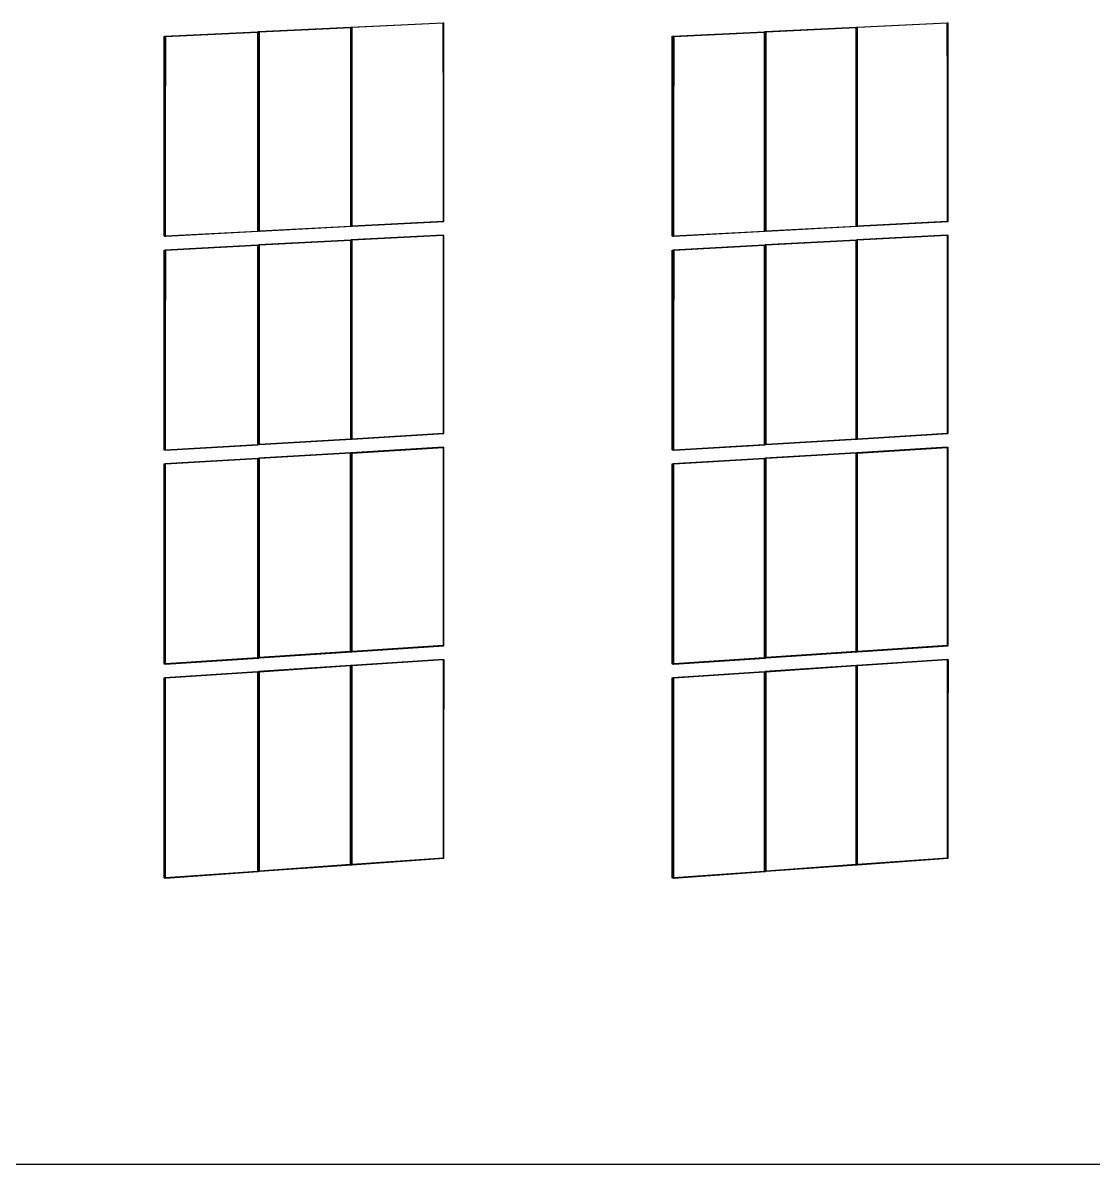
# Model space of a CAD drawing. Header units: inches. Extents: x -3457 to 3579, y -2730 to 2631.
# Drawn here: x 8 to 613, y -1596 to -951 of the extents above; entities that cross this region are included whole.
import ezdxf

# ---------------------------------------------------------------- set-up
doc = ezdxf.new("R2010")
doc.units = ezdxf.units.IN
doc.header["$MEASUREMENT"] = 0

msp = doc.modelspace()

# ---------------------------------------------------------------- linework, layer by layer
for p, q in [((141.42, -955.82), (193.42, -953.33)), ((141.87, -955.98), (193.42, -953.5)), ((193.42, -953.33), (193.51, -953.33)), ((193.42, -953.5), (193.42, -953.33)), ((193.42, -953.33), (193.51, -953.36)), ((193.42, -1065.61), (193.42, -953.5)), ((193.42, -953.5), (193.51, -953.5)), ((193.51, -953.33), (193.78, -953.31)), ((193.51, -953.33), (193.78, -953.42)), ((193.51, -953.33), (193.51, -953.36)), ((193.51, -953.36), (193.78, -953.45)), ((193.51, -953.36), (193.51, -953.5)), ((193.51, -953.5), (193.78, -953.49)), ((193.51, -953.5), (193.51, -1065.6)), ((193.78, -953.31), (245.59, -950.83)), ((193.78, -953.31), (194.24, -953.47)), ((193.78, -953.31), (193.78, -953.42)), ((193.78, -953.42), (193.97, -953.48)), ((193.78, -953.42), (193.78, -953.45)), ((193.78, -953.45), (193.78, -953.49)), ((193.78, -953.45), (193.88, -953.48)), ((193.78, -953.49), (193.88, -953.48)), ((193.78, -953.49), (193.78, -1065.59)), ((193.97, -953.48), (193.88, -953.48)), ((193.88, -1065.58), (193.88, -953.48)), ((194.24, -953.47), (193.97, -953.48)), ((193.97, -1065.78), (193.97, -953.48)), ((245.59, -951.01), (194.24, -953.47)), ((194.24, -1065.57), (194.24, -953.47)), ((245.59, -950.83), (246.06, -950.98)), ((245.59, -950.83), (245.59, -951.01)), ((246.06, -950.98), (245.59, -951.01)), ((245.59, -951.01), (245.59, -1062.82)), ((246.06, -1062.99), (245.59, -951.01)), ((246.06, -1062.99), (246.06, -950.98)), ((427.6, -955.82), (478.86, -953.33)), ((428.1, -955.98), (478.86, -953.51)), ((478.86, -953.33), (478.94, -953.33)), ((478.86, -953.51), (478.86, -953.33)), ((478.86, -953.33), (478.94, -953.36)), ((478.86, -953.51), (478.94, -953.5)), ((478.86, -1065.61), (478.86, -953.51)), ((478.94, -953.33), (479.21, -953.31)), ((478.94, -953.33), (479.21, -953.41)), ((478.94, -953.33), (478.94, -953.36)), ((478.94, -953.36), (479.21, -953.44)), ((478.94, -953.36), (478.94, -953.5)), ((478.94, -953.5), (479.21, -953.49)), ((478.94, -953.5), (478.94, -1065.6)), ((479.21, -953.31), (530.28, -950.83)), ((479.21, -953.31), (479.72, -953.47)), ((479.21, -953.31), (479.21, -953.41)), ((479.21, -953.41), (479.45, -953.48)), ((479.21, -953.41), (479.21, -953.44)), ((479.21, -953.44), (479.21, -953.49)), ((479.21, -953.44), (479.36, -953.48)), ((479.21, -953.49), (479.36, -953.48)), ((479.21, -953.49), (479.21, -1065.59)), ((479.45, -953.48), (479.36, -953.48)), ((479.36, -1065.58), (479.36, -953.48)), ((479.72, -953.47), (479.45, -953.48)), ((479.45, -1065.78), (479.45, -953.48)), ((530.28, -951.01), (479.72, -953.47)), ((479.72, -1065.56), (479.72, -953.47)), ((530.28, -950.83), (530.79, -950.98)), ((530.28, -950.83), (530.28, -951.01)), ((530.79, -950.98), (530.28, -951.01)), ((530.28, -951.01), (530.28, -1062.82)), ((530.79, -1062.99), (530.28, -951.01)), ((530.79, -1062.99), (530.79, -950.98)), ((88.05, -1071.25), (88.05, -958.38)), ((88.05, -958.38), (88.42, -958.5)), ((88.05, -1071.25), (88.42, -958.5)), ((88.42, -958.36), (140.78, -955.85)), ((88.42, -958.36), (88.86, -958.51)), ((88.42, -958.36), (88.42, -958.5)), ((88.42, -958.5), (88.5, -958.53)), ((88.42, -958.5), (88.42, -1071.23)), ((88.5, -958.53), (88.86, -958.51)), ((88.86, -958.51), (88.5, -1071.23)), ((88.5, -1071.23), (88.5, -958.53)), ((88.86, -958.51), (140.78, -956.03)), ((88.86, -1071.21), (88.86, -958.51)), ((140.78, -955.85), (141.06, -955.84)), ((140.78, -955.85), (140.78, -956.03)), ((140.78, -955.85), (141.06, -955.95)), ((140.78, -956.03), (141.06, -956.01)), ((140.78, -956.03), (140.78, -1068.43)), ((141.06, -955.84), (141.42, -955.82)), ((141.06, -955.95), (141.06, -955.84)), ((141.06, -955.84), (141.42, -955.96)), ((141.06, -955.95), (141.23, -956.01)), ((141.06, -956.01), (141.06, -955.95)), ((141.06, -1068.41), (141.06, -956.01)), ((141.06, -956.01), (141.23, -956.01)), ((141.23, -956.01), (141.42, -956)), ((141.23, -1068.4), (141.23, -956.01)), ((141.42, -989.38), (141.23, -956.01)), ((141.42, -955.82), (141.87, -955.98)), ((141.42, -955.82), (141.42, -955.96)), ((141.42, -955.96), (141.51, -955.99)), ((141.42, -955.96), (141.42, -956)), ((141.42, -956), (141.51, -955.99)), ((141.42, -956), (141.42, -989.38)), ((141.51, -955.99), (141.87, -955.98)), ((141.51, -1005.23), (141.51, -955.99)), ((141.87, -955.98), (141.87, -955.98)), ((141.87, -1068.37), (141.87, -955.98)), ((375, -1071.25), (375, -958.38)), ((375, -958.38), (375.36, -958.49)), ((375, -1071.25), (375.36, -958.49)), ((375.36, -958.36), (426.97, -955.85)), ((375.36, -958.36), (375.85, -958.51)), ((375.36, -958.36), (375.36, -958.49)), ((375.36, -958.49), (375.49, -958.53)), ((375.36, -958.49), (375.36, -1071.23)), ((375.49, -958.53), (375.85, -958.51)), ((375.85, -958.51), (375.49, -1071.22)), ((375.49, -1071.22), (375.49, -958.53)), ((375.85, -958.51), (426.97, -956.03)), ((375.85, -1071.2), (375.85, -958.51)), ((426.97, -955.85), (427.25, -955.84)), ((426.97, -955.85), (426.97, -956.03)), ((426.97, -955.85), (427.25, -955.94)), ((426.97, -956.03), (427.25, -956.02)), ((426.97, -956.03), (426.97, -1068.43)), ((427.25, -955.84), (427.6, -955.82)), ((427.25, -955.94), (427.25, -955.84)), ((427.25, -955.84), (427.6, -955.95)), ((427.25, -955.94), (427.47, -956.01)), ((427.25, -956.02), (427.25, -955.94)), ((427.25, -956.02), (427.47, -956.01)), ((427.25, -1068.41), (427.25, -956.02)), ((427.47, -956.01), (427.6, -956)), ((427.47, -1068.4), (427.47, -956.01)), ((427.6, -980.03), (427.47, -956.01)), ((427.6, -955.82), (428.1, -955.98)), ((427.6, -955.82), (427.6, -955.95)), ((427.6, -955.95), (427.75, -955.99)), ((427.6, -955.95), (427.6, -956)), ((427.6, -956), (427.75, -955.99)), ((427.6, -956), (427.6, -980.03)), ((427.75, -955.99), (428.1, -955.98)), ((427.75, -1005.23), (427.75, -955.99)), ((428.1, -955.98), (428.1, -955.98)), ((428.1, -1068.37), (428.1, -955.98)), ((427.75, -1005.23), (427.6, -980.03)), ((427.6, -980.03), (427.6, -1068.39)), ((141.51, -1005.23), (141.42, -989.38)), ((141.42, -989.38), (141.42, -1068.39)), ((141.87, -1068.37), (141.51, -1005.23)), ((141.51, -1068.58), (141.51, -1005.23)), ((428.1, -1068.37), (427.75, -1005.23)), ((427.75, -1068.58), (427.75, -1005.23)), ((194.24, -1065.57), (245.59, -1062.82)), ((194.24, -1065.76), (246.06, -1062.99)), ((245.59, -1062.82), (246.06, -1062.99)), ((479.72, -1065.56), (530.28, -1062.82)), ((479.72, -1065.76), (530.79, -1062.99)), ((530.28, -1062.82), (530.79, -1062.99)), ((88.86, -1071.21), (140.78, -1068.43)), ((88.86, -1071.4), (141.23, -1068.6)), ((140.78, -1068.43), (141.23, -1068.6)), ((141.06, -1068.41), (141.23, -1068.4)), ((141.51, -1068.58), (141.06, -1068.41)), ((141.23, -1068.4), (141.42, -1068.39)), ((141.23, -1068.6), (141.23, -1068.4)), ((141.42, -1068.39), (141.87, -1068.37)), ((141.42, -1068.39), (141.87, -1068.57)), ((141.81, -1068.57), (141.87, -1068.57)), ((141.87, -1068.37), (193.42, -1065.61)), ((141.87, -1068.57), (193.88, -1065.78)), ((141.87, -1068.57), (141.87, -1068.37)), ((193.42, -1065.61), (193.51, -1065.6)), ((193.88, -1065.78), (193.42, -1065.61)), ((193.51, -1065.6), (193.78, -1065.59)), ((193.51, -1065.6), (193.88, -1065.74)), ((193.78, -1065.59), (193.88, -1065.58)), ((193.78, -1065.59), (193.88, -1065.63)), ((193.88, -1065.58), (194.24, -1065.57)), ((193.88, -1065.63), (193.88, -1065.58)), ((193.88, -1065.63), (194.24, -1065.76)), ((193.88, -1065.74), (193.88, -1065.63)), ((193.88, -1065.78), (193.88, -1065.74)), ((193.88, -1065.74), (193.97, -1065.78)), ((193.88, -1065.78), (193.97, -1065.78)), ((194.17, -1065.76), (194.24, -1065.76)), ((194.24, -1065.76), (194.24, -1065.57)), ((375.85, -1071.2), (426.97, -1068.43)), ((375.85, -1071.4), (427.47, -1068.6)), ((426.97, -1068.43), (427.47, -1068.6)), ((427.25, -1068.41), (427.47, -1068.4)), ((427.75, -1068.58), (427.25, -1068.41)), ((427.47, -1068.4), (427.6, -1068.39)), ((427.47, -1068.6), (427.47, -1068.4)), ((427.6, -1068.39), (428.1, -1068.37)), ((427.6, -1068.39), (428.1, -1068.57)), ((428.04, -1068.57), (428.1, -1068.57)), ((428.1, -1068.37), (478.86, -1065.61)), ((428.1, -1068.57), (479.36, -1065.78)), ((428.1, -1068.57), (428.1, -1068.37)), ((478.86, -1065.61), (478.94, -1065.6)), ((479.36, -1065.78), (478.86, -1065.61)), ((478.94, -1065.6), (479.21, -1065.59)), ((478.94, -1065.6), (479.36, -1065.75)), ((479.21, -1065.59), (479.36, -1065.58)), ((479.21, -1065.59), (479.36, -1065.64)), ((479.36, -1065.58), (479.72, -1065.56)), ((479.36, -1065.64), (479.36, -1065.58)), ((479.36, -1065.64), (479.72, -1065.76)), ((479.36, -1065.75), (479.36, -1065.64)), ((479.36, -1065.75), (479.45, -1065.78)), ((479.36, -1065.78), (479.36, -1065.75)), ((479.36, -1065.78), (479.45, -1065.78)), ((479.65, -1065.76), (479.72, -1065.76)), ((479.72, -1065.76), (479.72, -1065.56)), ((88.05, -1071.25), (88.42, -1071.23)), ((88.5, -1071.42), (88.05, -1071.25)), ((140.78, -1076.35), (88.41, -1079.18)), ((88.42, -1071.23), (88.5, -1071.26)), ((88.42, -1071.23), (88.5, -1071.23)), ((88.5, -1071.23), (88.86, -1071.21)), ((88.5, -1071.26), (88.5, -1071.23)), ((88.5, -1071.42), (88.5, -1071.26)), ((88.5, -1071.26), (88.86, -1071.4)), ((88.5, -1071.42), (88.79, -1071.41)), ((88.79, -1071.41), (88.86, -1071.4)), ((88.86, -1071.4), (88.86, -1071.21)), ((140.78, -1076.55), (88.86, -1079.35)), ((140.78, -1076.35), (140.78, -1076.55)), ((140.78, -1076.35), (141.23, -1076.53)), ((141.23, -1076.53), (140.78, -1076.55)), ((140.78, -1076.55), (140.78, -1188.93)), ((141.06, -1076.34), (141.51, -1076.51)), ((141.06, -1188.91), (141.06, -1076.34)), ((141.23, -1189.12), (141.23, -1076.53)), ((193.42, -1073.51), (141.42, -1076.32)), ((141.42, -1076.32), (141.87, -1076.49)), ((141.42, -1076.32), (141.42, -1188.89)), ((141.87, -1076.49), (141.51, -1076.51)), ((141.51, -1189.1), (141.51, -1076.51)), ((193.42, -1073.71), (141.87, -1076.49)), ((141.87, -1188.86), (141.87, -1076.49)), ((193.5, -1073.51), (193.42, -1073.51)), ((193.42, -1073.71), (193.42, -1073.51)), ((193.42, -1073.51), (193.5, -1073.55)), ((193.42, -1185.79), (193.42, -1073.71)), ((193.5, -1073.71), (193.42, -1073.71)), ((193.5, -1073.51), (193.5, -1073.55)), ((193.5, -1073.51), (193.96, -1073.68)), ((193.5, -1073.55), (193.78, -1073.65)), ((193.5, -1073.55), (193.5, -1073.71)), ((193.78, -1073.69), (193.5, -1073.71)), ((193.5, -1073.71), (193.5, -1185.79)), ((245.59, -1070.7), (193.78, -1073.5)), ((193.78, -1073.5), (193.78, -1073.65)), ((193.78, -1073.5), (194.24, -1073.67)), ((193.78, -1073.65), (193.78, -1073.69)), ((193.78, -1073.65), (193.88, -1073.69)), ((193.78, -1073.69), (193.78, -1185.77)), ((193.88, -1073.69), (193.78, -1073.69)), ((193.96, -1073.68), (193.88, -1073.69)), ((193.88, -1185.77), (193.88, -1073.69)), ((194.24, -1073.67), (193.96, -1073.68)), ((193.96, -1185.98), (193.96, -1073.68)), ((245.59, -1070.9), (194.24, -1073.67)), ((194.24, -1185.74), (194.24, -1073.67)), ((245.59, -1070.7), (246.06, -1070.87)), ((245.59, -1070.7), (245.59, -1070.9)), ((246.06, -1070.87), (245.59, -1070.9)), ((245.59, -1070.9), (245.59, -1182.69)), ((246.06, -1182.88), (246.06, -1070.87)), ((375, -1071.25), (375.36, -1071.23)), ((375.49, -1071.42), (375, -1071.25)), ((375.36, -1071.23), (375.49, -1071.22)), ((375.36, -1071.23), (375.49, -1071.28)), ((426.97, -1076.35), (375.36, -1079.18)), ((375.49, -1071.22), (375.85, -1071.2)), ((375.49, -1071.28), (375.49, -1071.22)), ((375.49, -1071.42), (375.49, -1071.28)), ((375.49, -1071.28), (375.85, -1071.4)), ((375.49, -1071.42), (375.78, -1071.41)), ((375.78, -1071.41), (375.85, -1071.4)), ((375.85, -1071.4), (375.85, -1071.2)), ((426.97, -1076.56), (375.85, -1079.35)), ((426.97, -1076.35), (426.97, -1076.56)), ((426.97, -1076.35), (427.47, -1076.53)), ((427.47, -1076.53), (426.97, -1076.56)), ((426.97, -1076.56), (426.97, -1188.93)), ((427.25, -1076.34), (427.74, -1076.51)), ((427.25, -1188.91), (427.25, -1076.34)), ((427.47, -1189.12), (427.47, -1076.53)), ((478.85, -1073.51), (427.6, -1076.32)), ((427.6, -1076.32), (428.1, -1076.49)), ((427.6, -1076.32), (427.6, -1188.89)), ((428.1, -1076.49), (427.74, -1076.51)), ((427.74, -1189.1), (427.74, -1076.51)), ((478.85, -1073.71), (428.1, -1076.49)), ((428.1, -1188.86), (428.1, -1076.49)), ((478.94, -1073.51), (478.85, -1073.51)), ((478.85, -1073.71), (478.85, -1073.51)), ((478.85, -1073.51), (478.94, -1073.54)), ((478.85, -1185.79), (478.85, -1073.71)), ((478.94, -1073.71), (478.85, -1073.71)), ((478.94, -1073.51), (478.94, -1073.54)), ((478.94, -1073.51), (479.45, -1073.68)), ((478.94, -1073.54), (479.21, -1073.64)), ((478.94, -1073.54), (478.94, -1073.71)), ((479.21, -1073.69), (478.94, -1073.71)), ((478.94, -1073.71), (478.94, -1185.79)), ((530.28, -1070.7), (479.21, -1073.5)), ((479.21, -1073.5), (479.21, -1073.64)), ((479.21, -1073.5), (479.71, -1073.67)), ((479.21, -1073.64), (479.21, -1073.69)), ((479.21, -1073.64), (479.36, -1073.69)), ((479.21, -1073.69), (479.21, -1185.77)), ((479.36, -1073.69), (479.21, -1073.69)), ((479.45, -1073.68), (479.36, -1073.69)), ((479.36, -1185.76), (479.36, -1073.69)), ((479.71, -1073.67), (479.45, -1073.68)), ((479.45, -1185.98), (479.45, -1073.68)), ((530.28, -1070.9), (479.71, -1073.67)), ((479.71, -1185.74), (479.71, -1073.67)), ((530.28, -1070.7), (530.79, -1070.87)), ((530.28, -1070.7), (530.28, -1070.9)), ((530.79, -1070.87), (530.28, -1070.9)), ((530.28, -1070.9), (530.28, -1182.69)), ((530.79, -1182.88), (530.79, -1070.87)), ((88.05, -1192.07), (88.41, -1079.18)), ((88.05, -1192.07), (88.05, -1079.2)), ((88.05, -1079.2), (88.49, -1079.37)), ((88.41, -1079.18), (88.41, -1192.05)), ((88.41, -1079.18), (88.86, -1079.35)), ((88.86, -1079.35), (88.49, -1079.37)), ((88.86, -1079.35), (88.49, -1192.04)), ((88.49, -1192.04), (88.49, -1079.37)), ((88.86, -1192.02), (88.86, -1079.35)), ((375, -1192.07), (375.36, -1079.18)), ((375, -1192.07), (375, -1079.2)), ((375, -1079.2), (375.49, -1079.37)), ((375.36, -1079.18), (375.36, -1192.05)), ((375.36, -1079.18), (375.85, -1079.35)), ((375.85, -1079.35), (375.49, -1079.37)), ((375.85, -1079.35), (375.49, -1192.04)), ((375.49, -1192.04), (375.49, -1079.37)), ((375.85, -1192.02), (375.85, -1079.35)), ((141.87, -1188.86), (193.42, -1185.79)), ((141.87, -1189.08), (193.88, -1185.98)), ((193.88, -1185.98), (193.42, -1185.79)), ((193.42, -1185.79), (193.5, -1185.79)), ((193.5, -1185.79), (193.78, -1185.77)), ((193.5, -1185.79), (193.88, -1185.94)), ((193.78, -1185.77), (193.88, -1185.81)), ((193.78, -1185.77), (193.88, -1185.77)), ((193.88, -1185.77), (194.24, -1185.74)), ((193.88, -1185.81), (193.88, -1185.77)), ((193.88, -1185.81), (194.24, -1185.96)), ((193.88, -1185.94), (193.88, -1185.81)), ((193.88, -1185.94), (193.96, -1185.98)), ((193.88, -1185.98), (193.88, -1185.94)), ((193.88, -1185.98), (193.96, -1185.98)), ((194.17, -1185.97), (194.24, -1185.96)), ((194.24, -1185.74), (245.59, -1182.69)), ((194.24, -1185.96), (246.06, -1182.88)), ((194.24, -1185.96), (194.24, -1185.74)), ((245.59, -1182.69), (246.06, -1182.88)), ((428.1, -1188.86), (478.85, -1185.79)), ((428.1, -1189.08), (479.36, -1185.98)), ((479.36, -1185.98), (478.85, -1185.79)), ((478.85, -1185.79), (478.94, -1185.79)), ((478.94, -1185.79), (479.21, -1185.77)), ((478.94, -1185.79), (479.36, -1185.95)), ((479.21, -1185.77), (479.36, -1185.76)), ((479.21, -1185.77), (479.36, -1185.83)), ((479.36, -1185.76), (479.71, -1185.74)), ((479.36, -1185.83), (479.36, -1185.76)), ((479.36, -1185.83), (479.71, -1185.96)), ((479.36, -1185.95), (479.36, -1185.83)), ((479.36, -1185.95), (479.45, -1185.98)), ((479.36, -1185.98), (479.36, -1185.95)), ((479.36, -1185.98), (479.45, -1185.98)), ((479.65, -1185.97), (479.71, -1185.96)), ((479.71, -1185.74), (530.28, -1182.69)), ((479.71, -1185.96), (530.79, -1182.88)), ((479.71, -1185.96), (479.71, -1185.74)), ((530.28, -1182.69), (530.79, -1182.88)), ((88.05, -1192.07), (88.41, -1192.05)), ((88.49, -1192.26), (88.05, -1192.07)), ((88.41, -1192.05), (88.49, -1192.04)), ((88.41, -1192.05), (88.49, -1192.08)), ((88.49, -1192.04), (88.86, -1192.02)), ((88.49, -1192.08), (88.49, -1192.04)), ((88.49, -1192.08), (88.86, -1192.24)), ((88.49, -1192.26), (88.49, -1192.08)), ((88.79, -1192.25), (88.49, -1192.26)), ((88.86, -1192.24), (88.79, -1192.25)), ((88.86, -1192.02), (140.78, -1188.93)), ((88.86, -1192.24), (141.23, -1189.12)), ((88.86, -1192.24), (88.86, -1192.02)), ((140.78, -1188.93), (141.06, -1188.91)), ((140.78, -1188.93), (141.23, -1189.12)), ((141.06, -1188.91), (141.42, -1188.89)), ((141.51, -1189.1), (141.06, -1188.91)), ((141.42, -1188.89), (141.87, -1188.86)), ((141.42, -1188.89), (141.87, -1189.08)), ((141.8, -1189.09), (141.87, -1189.08)), ((141.87, -1189.08), (141.87, -1188.86)), ((245.59, -1190.57), (193.77, -1193.68)), ((194.23, -1193.87), (245.59, -1190.79)), ((245.59, -1190.57), (246.05, -1190.76)), ((245.59, -1190.57), (245.59, -1190.79)), ((245.59, -1190.79), (246.05, -1190.76)), ((245.59, -1190.79), (245.59, -1302.55)), ((246.05, -1302.76), (246.05, -1190.76)), ((375, -1192.07), (375.36, -1192.05)), ((375.49, -1192.26), (375, -1192.07)), ((375.36, -1192.05), (375.49, -1192.04)), ((375.36, -1192.05), (375.49, -1192.1)), ((375.49, -1192.04), (375.85, -1192.02)), ((375.49, -1192.1), (375.49, -1192.04)), ((375.49, -1192.1), (375.85, -1192.24)), ((375.49, -1192.26), (375.49, -1192.1)), ((375.78, -1192.25), (375.49, -1192.26)), ((375.85, -1192.24), (375.78, -1192.25)), ((375.85, -1192.02), (426.97, -1188.93)), ((375.85, -1192.24), (427.47, -1189.12)), ((375.85, -1192.24), (375.85, -1192.02)), ((426.97, -1188.93), (427.25, -1188.91)), ((426.97, -1188.93), (427.47, -1189.12)), ((427.25, -1188.91), (427.6, -1188.89)), ((427.74, -1189.1), (427.25, -1188.91)), ((427.6, -1188.89), (428.1, -1188.86)), ((427.6, -1188.89), (428.1, -1189.08)), ((428.03, -1189.09), (428.1, -1189.08)), ((428.1, -1189.08), (428.1, -1188.86)), ((530.28, -1190.57), (479.21, -1193.68)), ((479.71, -1193.87), (530.28, -1190.79)), ((530.28, -1190.57), (530.79, -1190.76)), ((530.28, -1190.57), (530.28, -1190.79)), ((530.28, -1190.79), (530.79, -1190.76)), ((530.28, -1190.79), (530.28, -1302.55)), ((530.79, -1302.76), (530.79, -1190.76)), ((140.77, -1196.86), (88.41, -1200)), ((140.77, -1197.08), (88.86, -1200.19)), ((140.77, -1196.86), (140.77, -1197.08)), ((140.77, -1196.86), (141.23, -1197.05)), ((141.23, -1197.05), (140.77, -1197.08)), ((140.77, -1197.08), (140.77, -1309.43)), ((141.05, -1196.84), (141.51, -1197.03)), ((141.05, -1309.41), (141.05, -1196.84)), ((141.23, -1309.49), (141.23, -1197.05)), ((193.41, -1193.7), (141.42, -1196.82)), ((141.42, -1196.82), (141.87, -1197.01)), ((141.42, -1196.82), (141.42, -1309.39)), ((141.87, -1197.01), (141.51, -1197.03)), ((141.51, -1309.38), (141.51, -1197.03)), ((193.41, -1193.92), (141.87, -1197.01)), ((141.87, -1309.36), (141.87, -1197.01)), ((193.5, -1193.69), (193.41, -1193.7)), ((193.41, -1193.92), (193.41, -1193.7)), ((193.41, -1193.7), (193.5, -1193.74)), ((193.5, -1193.91), (193.41, -1193.92)), ((193.41, -1305.98), (193.41, -1193.92)), ((193.5, -1193.69), (193.5, -1193.74)), ((193.5, -1193.69), (193.77, -1193.81)), ((193.5, -1193.74), (193.77, -1193.85)), ((193.5, -1193.74), (193.5, -1193.91)), ((193.77, -1193.9), (193.5, -1193.91)), ((193.5, -1193.91), (193.5, -1305.97)), ((193.77, -1193.68), (194.23, -1193.87)), ((193.77, -1193.68), (193.77, -1193.81)), ((193.77, -1193.81), (193.96, -1193.89)), ((193.77, -1193.81), (193.77, -1193.85)), ((193.77, -1193.85), (193.77, -1193.9)), ((193.77, -1193.85), (193.87, -1193.89)), ((193.87, -1193.89), (193.77, -1193.9)), ((193.77, -1193.9), (193.77, -1305.95)), ((193.87, -1193.89), (193.96, -1193.89)), ((193.87, -1305.95), (193.87, -1193.89)), ((193.96, -1193.89), (194.23, -1193.87)), ((193.96, -1305.94), (193.96, -1193.89)), ((194.23, -1305.92), (194.23, -1193.87)), ((426.97, -1196.86), (375.36, -1200)), ((426.97, -1197.08), (375.85, -1200.19)), ((426.97, -1196.86), (426.97, -1197.08)), ((426.97, -1196.86), (427.46, -1197.05)), ((427.46, -1197.05), (426.97, -1197.08)), ((426.97, -1197.08), (426.97, -1309.43)), ((427.24, -1196.84), (427.74, -1197.03)), ((427.24, -1309.41), (427.24, -1196.84)), ((427.46, -1309.51), (427.46, -1197.05)), ((478.85, -1193.7), (427.6, -1196.82)), ((427.6, -1196.82), (428.1, -1197.01)), ((427.6, -1196.82), (427.6, -1309.39)), ((428.1, -1197.01), (427.74, -1197.03)), ((427.74, -1309.38), (427.74, -1197.03)), ((478.85, -1193.92), (428.1, -1197.01)), ((428.1, -1309.36), (428.1, -1197.01)), ((478.94, -1193.69), (478.85, -1193.7)), ((478.85, -1193.92), (478.85, -1193.7)), ((478.85, -1193.7), (478.94, -1193.73)), ((478.85, -1305.98), (478.85, -1193.92)), ((478.94, -1193.92), (478.85, -1193.92)), ((478.94, -1193.69), (478.94, -1193.73)), ((478.94, -1193.69), (479.21, -1193.8)), ((478.94, -1193.73), (479.21, -1193.83)), ((478.94, -1193.73), (478.94, -1193.92)), ((479.21, -1193.9), (478.94, -1193.92)), ((478.94, -1193.92), (478.94, -1305.97)), ((479.21, -1193.68), (479.71, -1193.87)), ((479.21, -1193.68), (479.21, -1193.8)), ((479.21, -1193.8), (479.44, -1193.89)), ((479.21, -1193.8), (479.21, -1193.83)), ((479.21, -1193.83), (479.36, -1193.89)), ((479.21, -1193.83), (479.21, -1193.9)), ((479.36, -1193.89), (479.21, -1193.9)), ((479.21, -1193.9), (479.21, -1305.95)), ((479.36, -1193.89), (479.44, -1193.89)), ((479.36, -1305.94), (479.36, -1193.89)), ((479.44, -1193.89), (479.71, -1193.87)), ((479.44, -1305.94), (479.44, -1193.89)), ((479.71, -1305.92), (479.71, -1193.87)), ((88.05, -1200.02), (88.49, -1200.21)), ((88.05, -1312.89), (88.05, -1200.02)), ((88.41, -1200), (88.86, -1200.19)), ((88.41, -1200), (88.41, -1312.87)), ((88.86, -1200.19), (88.49, -1200.21)), ((88.49, -1312.86), (88.86, -1200.19)), ((88.49, -1312.86), (88.49, -1200.21)), ((88.86, -1312.84), (88.86, -1200.19)), ((375, -1200.02), (375.49, -1200.21)), ((375, -1312.89), (375, -1200.02)), ((375.36, -1200), (375.85, -1200.19)), ((375.36, -1200), (375.36, -1312.87)), ((375.85, -1200.19), (375.49, -1200.21)), ((375.49, -1312.86), (375.85, -1200.19)), ((375.49, -1312.86), (375.49, -1200.21)), ((375.85, -1312.84), (375.85, -1200.19)), ((193.41, -1305.98), (141.87, -1309.36)), ((141.87, -1309.6), (193.87, -1306.19)), ((193.5, -1305.97), (193.41, -1305.98)), ((193.87, -1306.19), (193.41, -1305.98)), ((193.77, -1305.95), (193.5, -1305.97)), ((193.5, -1305.97), (193.87, -1306.14)), ((193.77, -1305.95), (193.87, -1306)), ((193.87, -1305.95), (193.77, -1305.95)), ((193.96, -1305.94), (193.87, -1305.95)), ((193.87, -1306), (193.87, -1305.95)), ((193.87, -1306.14), (193.87, -1306)), ((193.87, -1306), (193.96, -1306.04)), ((193.87, -1306.19), (193.87, -1306.14)), ((193.87, -1306.14), (193.96, -1306.18)), ((193.87, -1306.19), (193.96, -1306.18)), ((194.23, -1305.92), (193.96, -1305.94)), ((193.96, -1306.04), (193.96, -1305.94)), ((193.96, -1306.18), (193.96, -1306.04)), ((193.96, -1306.04), (194.23, -1306.16)), ((193.96, -1306.18), (194.23, -1306.16)), ((245.59, -1302.55), (194.23, -1305.92)), ((194.23, -1306.16), (246.05, -1302.76)), ((194.23, -1306.16), (194.23, -1305.92)), ((245.59, -1302.55), (246.05, -1302.76)), ((478.85, -1305.98), (428.1, -1309.36)), ((428.1, -1309.6), (479.36, -1306.19)), ((478.94, -1305.97), (478.85, -1305.98)), ((479.36, -1306.19), (478.85, -1305.98)), ((479.21, -1305.95), (478.94, -1305.97)), ((478.94, -1305.97), (479.36, -1306.15)), ((479.36, -1305.94), (479.21, -1305.95)), ((479.21, -1305.95), (479.36, -1306.02)), ((479.36, -1306.02), (479.36, -1305.94)), ((479.44, -1305.94), (479.36, -1305.94)), ((479.36, -1306.15), (479.36, -1306.02)), ((479.36, -1306.02), (479.44, -1306.05)), ((479.36, -1306.15), (479.44, -1306.18)), ((479.36, -1306.19), (479.36, -1306.15)), ((479.36, -1306.19), (479.44, -1306.18)), ((479.71, -1305.92), (479.44, -1305.94)), ((479.44, -1306.05), (479.44, -1305.94)), ((479.44, -1306.18), (479.44, -1306.05)), ((479.44, -1306.05), (479.71, -1306.16)), ((479.44, -1306.18), (479.71, -1306.16)), ((530.28, -1302.55), (479.71, -1305.92)), ((479.71, -1306.16), (530.79, -1302.76)), ((479.71, -1306.16), (479.71, -1305.92)), ((530.28, -1302.55), (530.79, -1302.76)), ((88.05, -1312.89), (88.41, -1312.87)), ((88.49, -1313.1), (88.05, -1312.89)), ((88.49, -1312.86), (88.41, -1312.87)), ((88.41, -1312.87), (88.49, -1312.91)), ((88.86, -1312.84), (88.49, -1312.86)), ((88.49, -1312.91), (88.49, -1312.86)), ((88.49, -1313.1), (88.49, -1312.91)), ((88.49, -1312.91), (88.86, -1313.08)), ((88.79, -1313.09), (88.86, -1313.08)), ((140.77, -1309.43), (88.86, -1312.84)), ((88.86, -1313.08), (141.23, -1309.64)), ((88.86, -1313.08), (88.86, -1312.84)), ((141.05, -1309.41), (140.77, -1309.43)), ((140.77, -1309.43), (141.23, -1309.64)), ((141.42, -1309.39), (141.05, -1309.41)), ((141.23, -1309.49), (141.05, -1309.41)), ((141.23, -1309.64), (141.23, -1309.49)), ((141.51, -1309.62), (141.23, -1309.49)), ((141.23, -1309.64), (141.51, -1309.62)), ((193.41, -1313.88), (141.41, -1317.32)), ((193.41, -1314.12), (141.41, -1317.32)), ((141.51, -1309.38), (141.42, -1309.39)), ((141.42, -1309.39), (141.51, -1309.43)), ((141.87, -1309.36), (141.51, -1309.38)), ((141.51, -1309.43), (141.51, -1309.38)), ((141.51, -1309.62), (141.51, -1309.43)), ((141.51, -1309.43), (141.87, -1309.6)), ((141.51, -1309.62), (141.8, -1309.61)), ((141.8, -1309.61), (141.87, -1309.6)), ((141.87, -1309.6), (141.87, -1309.36)), ((193.41, -1314.13), (141.87, -1317.53)), ((193.5, -1313.88), (193.41, -1313.88)), ((193.41, -1313.88), (193.5, -1313.92)), ((193.41, -1314.12), (193.41, -1313.88)), ((193.41, -1314.13), (193.41, -1314.12)), ((193.5, -1314.12), (193.41, -1314.13)), ((193.5, -1314.12), (193.41, -1314.12)), ((193.41, -1426.16), (193.41, -1314.13)), ((193.5, -1313.88), (193.5, -1313.92)), ((193.5, -1313.88), (193.96, -1314.09)), ((193.5, -1313.92), (193.77, -1314.05)), ((193.5, -1313.92), (193.5, -1314.12)), ((193.77, -1314.1), (193.5, -1314.12)), ((193.5, -1314.12), (193.5, -1426.16)), ((245.58, -1310.44), (193.77, -1313.86)), ((193.77, -1313.86), (194.23, -1314.07)), ((193.77, -1313.86), (193.77, -1314.05)), ((193.77, -1314.05), (193.87, -1314.09)), ((193.77, -1314.05), (193.77, -1314.1)), ((193.77, -1426.14), (193.87, -1314.09)), ((193.87, -1314.09), (193.77, -1314.1)), ((193.77, -1314.1), (193.77, -1426.14)), ((193.96, -1314.09), (193.87, -1314.09)), ((193.87, -1426.13), (193.87, -1314.09)), ((194.23, -1314.07), (193.96, -1314.09)), ((193.96, -1426.12), (193.96, -1314.09)), ((245.58, -1310.68), (194.23, -1314.07)), ((194.23, -1426.1), (194.23, -1314.07)), ((245.58, -1310.44), (246.05, -1310.65)), ((245.58, -1310.44), (245.58, -1310.68)), ((246.05, -1310.65), (245.58, -1422.42)), ((246.05, -1310.65), (245.58, -1310.68)), ((245.58, -1310.68), (245.58, -1422.42)), ((246.05, -1422.65), (246.05, -1310.65)), ((375, -1312.89), (375.36, -1312.87)), ((375.49, -1313.1), (375, -1312.89)), ((375.49, -1312.86), (375.36, -1312.87)), ((375.36, -1312.87), (375.49, -1312.93)), ((375.85, -1312.84), (375.49, -1312.86)), ((375.49, -1312.93), (375.49, -1312.86)), ((375.49, -1313.1), (375.49, -1312.93)), ((375.49, -1312.93), (375.85, -1313.08)), ((375.78, -1313.09), (375.85, -1313.08)), ((426.97, -1309.43), (375.85, -1312.84)), ((375.85, -1313.08), (427.46, -1309.64)), ((375.85, -1313.08), (375.85, -1312.84)), ((427.24, -1309.41), (426.97, -1309.43)), ((426.97, -1309.43), (427.46, -1309.64)), ((427.6, -1309.39), (427.24, -1309.41)), ((427.46, -1309.51), (427.24, -1309.41)), ((427.46, -1309.64), (427.46, -1309.51)), ((427.74, -1309.62), (427.46, -1309.51)), ((427.46, -1309.64), (427.74, -1309.62)), ((427.74, -1309.38), (427.6, -1309.39)), ((427.6, -1309.39), (427.74, -1309.45)), ((478.85, -1313.88), (427.6, -1317.32)), ((478.85, -1314.13), (427.6, -1317.32)), ((428.1, -1309.36), (427.74, -1309.38)), ((427.74, -1309.45), (427.74, -1309.38)), ((427.74, -1309.62), (427.74, -1309.45)), ((427.74, -1309.45), (428.1, -1309.6)), ((427.74, -1309.62), (428.03, -1309.61)), ((428.03, -1309.61), (428.1, -1309.6)), ((428.1, -1309.6), (428.1, -1309.36)), ((478.85, -1314.13), (428.1, -1317.53)), ((478.94, -1313.88), (478.85, -1313.88)), ((478.85, -1313.88), (478.94, -1313.92)), ((478.85, -1314.13), (478.85, -1313.88)), ((478.94, -1314.12), (478.85, -1314.13)), ((478.94, -1314.12), (478.85, -1314.13)), ((478.85, -1426.16), (478.85, -1314.13)), ((478.85, -1314.13), (478.85, -1314.13)), ((478.94, -1313.88), (478.94, -1313.92)), ((478.94, -1313.88), (479.44, -1314.09)), ((478.94, -1313.92), (479.2, -1314.03)), ((478.94, -1313.92), (478.94, -1314.12)), ((479.2, -1314.1), (478.94, -1314.12)), ((479.2, -1314.1), (478.94, -1314.12)), ((478.94, -1314.12), (478.94, -1426.16)), ((478.94, -1314.12), (478.94, -1314.12)), ((530.27, -1310.44), (479.2, -1313.86)), ((479.2, -1313.86), (479.71, -1314.07)), ((479.2, -1313.86), (479.2, -1314.03)), ((479.2, -1314.03), (479.36, -1314.09)), ((479.2, -1314.03), (479.2, -1314.1)), ((479.2, -1426.14), (479.36, -1314.09)), ((479.36, -1314.09), (479.2, -1314.1)), ((479.2, -1314.1), (479.2, -1426.14)), ((479.44, -1314.09), (479.36, -1314.09)), ((479.36, -1426.13), (479.36, -1314.09)), ((479.71, -1314.07), (479.44, -1314.09)), ((479.44, -1426.12), (479.44, -1314.09)), ((530.27, -1310.68), (479.71, -1314.07)), ((479.71, -1426.1), (479.71, -1314.07)), ((530.27, -1310.44), (530.79, -1310.65)), ((530.27, -1310.44), (530.27, -1310.68)), ((530.79, -1310.65), (530.27, -1422.42)), ((530.79, -1310.65), (530.27, -1310.68)), ((530.27, -1310.68), (530.27, -1422.42)), ((530.79, -1422.65), (530.79, -1310.65)), ((88.05, -1433.71), (88.05, -1320.84)), ((88.05, -1320.84), (88.41, -1321.01)), ((140.77, -1317.36), (88.41, -1320.82)), ((88.41, -1320.82), (88.85, -1321.03)), ((88.41, -1320.82), (88.41, -1321.01)), ((88.41, -1321.01), (88.49, -1321.05)), ((88.41, -1321.01), (88.41, -1433.69)), ((88.85, -1321.03), (88.49, -1321.05)), ((88.49, -1433.68), (88.85, -1321.03)), ((88.49, -1433.68), (88.49, -1321.05)), ((140.77, -1317.6), (88.85, -1321.03)), ((88.85, -1433.66), (88.85, -1321.03)), ((140.77, -1317.36), (141.05, -1317.49)), ((140.77, -1317.36), (140.77, -1317.6)), ((141.05, -1317.58), (140.77, -1317.6)), ((140.77, -1317.6), (140.77, -1429.94)), ((141.05, -1317.34), (141.41, -1317.51)), ((141.05, -1317.49), (141.05, -1317.34)), ((141.05, -1317.49), (141.22, -1317.57)), ((141.05, -1317.58), (141.05, -1317.49)), ((141.22, -1317.57), (141.05, -1317.58)), ((141.05, -1429.91), (141.05, -1317.58)), ((141.22, -1429.9), (141.22, -1317.57)), ((141.41, -1317.32), (141.87, -1317.53)), ((141.41, -1317.32), (141.41, -1317.51)), ((141.41, -1317.51), (141.5, -1317.55)), ((141.41, -1317.51), (141.41, -1429.89)), ((141.87, -1317.53), (141.5, -1317.55)), ((141.5, -1429.88), (141.5, -1317.55)), ((141.87, -1429.86), (141.87, -1317.53)), ((374.99, -1433.71), (374.99, -1320.84)), ((374.99, -1320.84), (375.35, -1320.99)), ((426.96, -1317.36), (375.35, -1320.82)), ((375.35, -1320.82), (375.84, -1321.03)), ((375.35, -1320.82), (375.35, -1320.99)), ((375.35, -1320.99), (375.49, -1321.05)), ((375.35, -1320.99), (375.35, -1433.69)), ((375.84, -1321.03), (375.49, -1321.05)), ((375.49, -1433.68), (375.84, -1321.03)), ((375.49, -1433.68), (375.49, -1321.05)), ((426.96, -1317.61), (375.84, -1321.03)), ((375.84, -1433.65), (375.84, -1321.03)), ((426.96, -1317.36), (427.24, -1317.48)), ((426.96, -1317.36), (426.96, -1317.61)), ((427.24, -1317.59), (426.96, -1317.61)), ((426.96, -1317.61), (426.96, -1429.94)), ((427.24, -1317.34), (427.6, -1317.49)), ((427.24, -1317.48), (427.24, -1317.34)), ((427.24, -1317.48), (427.46, -1317.57)), ((427.24, -1317.59), (427.24, -1317.48)), ((427.46, -1317.57), (427.24, -1317.59)), ((427.24, -1429.91), (427.24, -1317.59)), ((427.46, -1429.9), (427.46, -1317.57)), ((427.6, -1317.32), (428.1, -1317.53)), ((427.6, -1317.32), (427.6, -1317.49)), ((427.6, -1317.49), (427.74, -1317.55)), ((427.6, -1317.49), (427.6, -1429.89)), ((428.1, -1317.53), (427.74, -1317.55)), ((427.74, -1429.88), (427.74, -1317.55)), ((428.1, -1429.85), (428.1, -1317.53)), ((194.23, -1426.1), (245.58, -1422.42)), ((194.23, -1426.37), (246.05, -1422.65)), ((245.58, -1422.42), (246.05, -1422.65)), ((479.71, -1426.1), (530.27, -1422.42)), ((479.71, -1426.37), (530.79, -1422.65)), ((530.27, -1422.42), (530.79, -1422.65)), ((88.85, -1433.66), (140.77, -1429.94)), ((88.85, -1433.92), (141.22, -1430.17)), ((140.77, -1429.94), (141.05, -1429.91)), ((140.77, -1429.94), (141.22, -1430.17)), ((141.05, -1429.91), (141.22, -1429.9)), ((141.22, -1430), (141.05, -1429.91)), ((141.22, -1429.9), (141.41, -1429.89)), ((141.22, -1430), (141.22, -1429.9)), ((141.5, -1430.14), (141.22, -1430)), ((141.22, -1430.17), (141.22, -1430)), ((141.41, -1429.89), (141.5, -1429.88)), ((141.5, -1430.14), (141.41, -1429.89)), ((141.41, -1429.89), (141.5, -1429.94)), ((141.5, -1429.88), (141.87, -1429.86)), ((141.5, -1429.94), (141.5, -1429.88)), ((141.5, -1430.14), (141.5, -1429.94)), ((141.5, -1429.94), (141.87, -1430.12)), ((141.5, -1430.14), (141.8, -1430.12)), ((141.8, -1430.12), (141.87, -1430.12)), ((141.87, -1429.86), (193.41, -1426.16)), ((141.87, -1430.12), (193.87, -1426.39)), ((141.87, -1430.12), (141.87, -1429.86)), ((193.87, -1426.39), (193.41, -1426.16)), ((193.41, -1426.16), (193.5, -1426.16)), ((193.5, -1426.16), (193.77, -1426.14)), ((193.5, -1426.16), (193.87, -1426.34)), ((193.77, -1426.14), (193.87, -1426.13)), ((193.77, -1426.14), (193.87, -1426.19)), ((193.87, -1426.13), (193.96, -1426.12)), ((193.87, -1426.19), (193.87, -1426.13)), ((193.87, -1426.19), (193.96, -1426.23)), ((193.87, -1426.34), (193.87, -1426.19)), ((193.87, -1426.34), (193.96, -1426.39)), ((193.87, -1426.39), (193.87, -1426.34)), ((193.87, -1426.39), (193.96, -1426.39)), ((193.96, -1426.12), (194.23, -1426.1)), ((193.96, -1426.23), (193.96, -1426.12)), ((193.96, -1426.39), (193.96, -1426.23)), ((193.96, -1426.23), (194.23, -1426.37)), ((194.16, -1426.37), (194.23, -1426.37)), ((194.23, -1426.37), (194.23, -1426.1)), ((375.84, -1433.65), (426.96, -1429.94)), ((375.84, -1433.92), (427.46, -1430.17)), ((426.96, -1429.94), (427.24, -1429.91)), ((426.96, -1429.94), (427.46, -1430.17)), ((427.24, -1429.91), (427.46, -1429.9)), ((427.46, -1430.02), (427.24, -1429.91)), ((427.46, -1429.9), (427.6, -1429.89)), ((427.46, -1430.02), (427.46, -1429.9)), ((427.74, -1430.14), (427.46, -1430.02)), ((427.46, -1430.17), (427.46, -1430.02)), ((427.6, -1429.89), (427.74, -1429.88)), ((427.74, -1430.14), (427.6, -1429.89)), ((427.6, -1429.89), (427.74, -1429.95)), ((427.74, -1429.88), (428.1, -1429.85)), ((427.74, -1429.95), (427.74, -1429.88)), ((427.74, -1430.14), (427.74, -1429.95)), ((427.74, -1429.95), (428.1, -1430.12)), ((427.74, -1430.14), (428.03, -1430.12)), ((428.03, -1430.12), (428.1, -1430.12)), ((428.1, -1429.85), (478.85, -1426.16)), ((428.1, -1430.12), (479.36, -1426.39)), ((428.1, -1430.12), (428.1, -1429.85)), ((479.36, -1426.39), (478.85, -1426.16)), ((478.85, -1426.16), (478.94, -1426.16)), ((478.94, -1426.16), (479.2, -1426.14)), ((478.94, -1426.16), (479.36, -1426.35)), ((479.2, -1426.14), (479.36, -1426.13)), ((479.2, -1426.14), (479.36, -1426.21)), ((479.36, -1426.13), (479.44, -1426.12)), ((479.36, -1426.21), (479.36, -1426.13)), ((479.36, -1426.21), (479.44, -1426.24)), ((479.36, -1426.35), (479.36, -1426.21)), ((479.36, -1426.35), (479.44, -1426.39)), ((479.36, -1426.39), (479.36, -1426.35)), ((479.36, -1426.39), (479.44, -1426.39)), ((479.44, -1426.12), (479.71, -1426.1)), ((479.44, -1426.24), (479.44, -1426.12)), ((479.44, -1426.39), (479.44, -1426.24)), ((479.44, -1426.24), (479.71, -1426.37)), ((479.64, -1426.37), (479.71, -1426.37)), ((479.71, -1426.37), (479.71, -1426.1)), ((88.05, -1433.71), (88.41, -1433.69)), ((88.49, -1433.94), (88.05, -1433.71)), ((88.41, -1433.69), (88.49, -1433.68)), ((88.41, -1433.69), (88.49, -1433.73)), ((88.49, -1433.68), (88.85, -1433.66)), ((88.49, -1433.73), (88.49, -1433.68)), ((88.49, -1433.94), (88.49, -1433.73)), ((88.49, -1433.73), (88.85, -1433.92)), ((88.79, -1433.92), (88.85, -1433.92)), ((88.85, -1433.92), (88.85, -1433.66)), ((374.99, -1433.71), (375.35, -1433.69)), ((375.49, -1433.94), (374.99, -1433.71)), ((375.35, -1433.69), (375.49, -1433.68)), ((375.35, -1433.69), (375.49, -1433.75)), ((375.49, -1433.68), (375.84, -1433.65)), ((375.49, -1433.75), (375.49, -1433.68)), ((375.49, -1433.94), (375.49, -1433.75)), ((375.49, -1433.75), (375.84, -1433.92)), ((375.78, -1433.92), (375.84, -1433.92)), ((375.84, -1433.92), (375.84, -1433.65)), ((-2888.56, -1595.54), (2895.33, -1595.54))]:
    msp.add_line(p, q)

doc.saveas('drawing.dxf')
